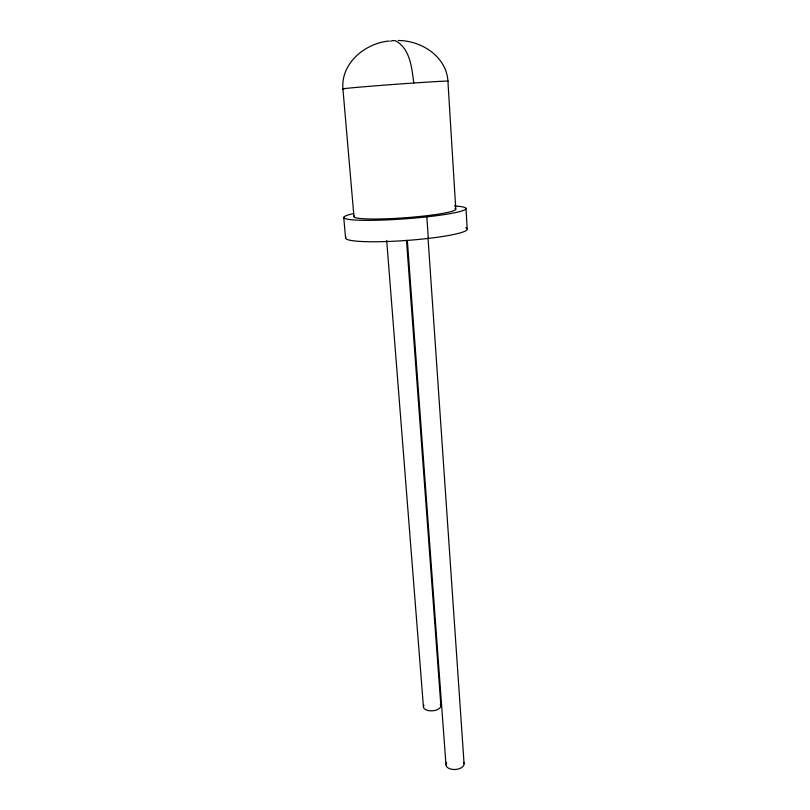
<?xml version="1.0" encoding="UTF-8"?>
<svg xmlns="http://www.w3.org/2000/svg" width="810" height="810" viewBox="0 0 810 810"><rect width="100%" height="100%" fill="white"/><g stroke="black" fill="none" stroke-linecap="round" stroke-linejoin="round"><path stroke-width="1.21" d="M389.286 40.996C365.33 43.082 340.747 63.109 342.924 88.867M398.267 40.5C421.301 40.5 446.472 56.518 447.94 81.182M343.744 217.455L345.566 238.008M413.778 83.005C411.834 68.263 410.214 48.387 395.452 40.773A67.807 21.931 85.7 0 0 390.602 41.259M342.924 88.877L353.96 216.715M386.684 240.418L423.427 706.857M407.359 240.752L445.996 764.913M406.488 240.266L440.883 705.702M426.84 216.857L428.318 238.413M428.024 237.998L464.079 763.719M447.92 81.203L455.767 209.02M465.993 208.403L467.208 228.987M454.329 205.963A61.297 5.832 -4.2 0 1 446.533 214.245A61.297 5.832 -4.2 0 1 365.492 220.34A61.297 5.832 -4.2 0 1 353.697 213.536M465.78 227.772A60.993 6.865 -4.2 0 1 409.232 240.256A60.993 6.865 -4.2 0 1 346.042 237.107M343.987 88.948A52.66 0.719 -4.2 0 1 392.941 84.493A52.66 0.719 -4.2 0 1 447.647 81.273M454.987 208.393A51.06 4.86 -4.2 0 1 406.296 217.667A51.06 4.86 -4.2 0 1 354.324 215.997M440.265 704.163A8.748 4.506 -4.6 0 1 432.297 710.815A8.748 4.506 -4.6 0 1 423.954 705.257M463.603 762.311A9.062 5.123 -3.9 0 1 454.714 769.5A9.062 5.123 -3.9 0 1 446.705 762.736"/></g></svg>
